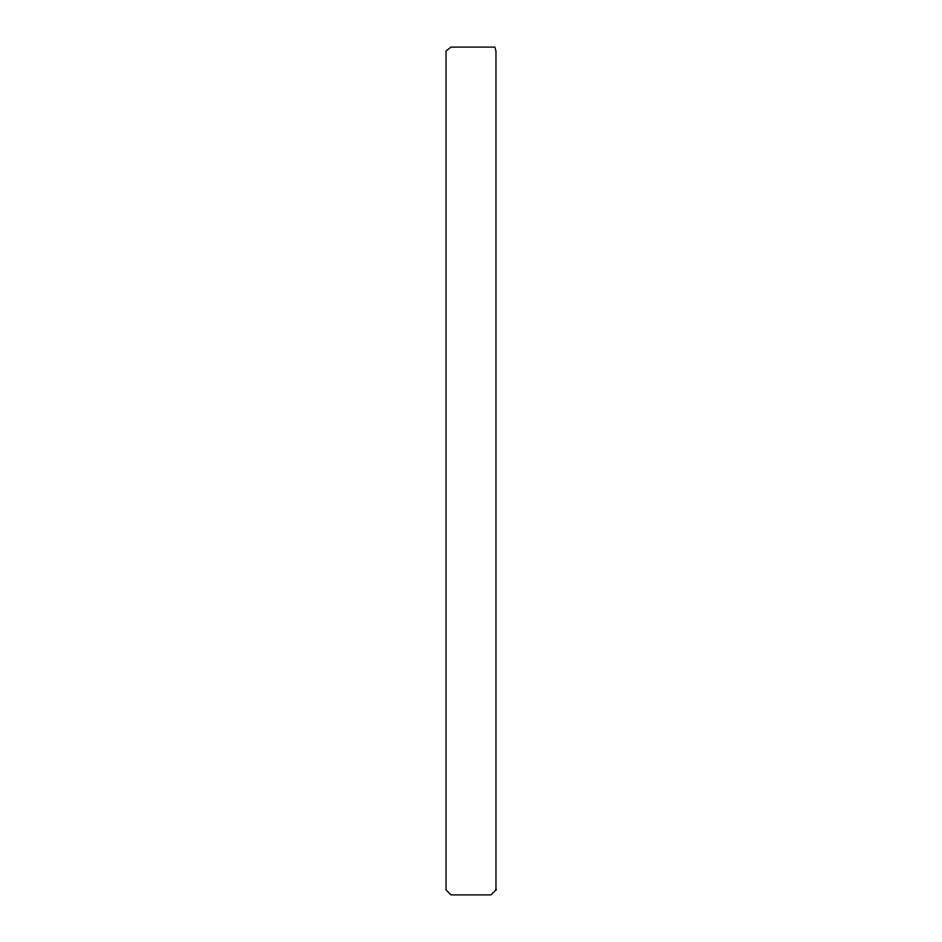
<?xml version="1.0" encoding="UTF-8"?>
<svg xmlns="http://www.w3.org/2000/svg" width="942" height="942" viewBox="0 0 942 942"><rect width="100%" height="100%" fill="white"/><g stroke="black" fill="none" stroke-linecap="round" stroke-linejoin="round"><path stroke-width="1.41" d="M495.963 889.907L490.97 894.9L451.03 894.9L446.037 889.907L446.037 50.974L451.03 47.1L494.844 47.1L495.963 50.974L495.963 889.907"/></g></svg>
